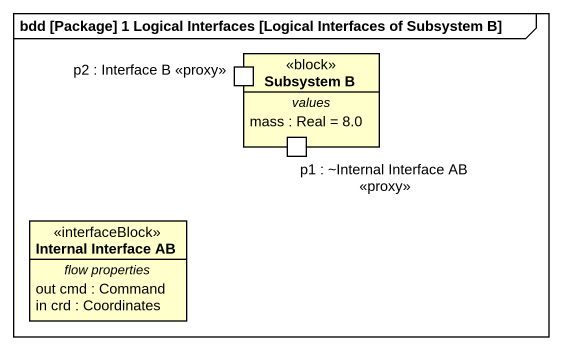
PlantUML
@startuml
mainframe bdd [Package] 1 Logical Interfaces [Logical Interfaces of Subsystem B]
hide circle
hide empty members
class "Subsystem B" as Subsystem_B <<block>> {
  -- values --
  mass : Real = 8.0
  -- ports --
  p2 : Interface B <<proxy>>
  p1 : ~Internal Interface AB <<proxy>>
}
class "Internal Interface AB" as Internal_Interface_AB <<interfaceBlock>> {
  -- flow properties --
  out cmd : Command
  in crd : Coordinates
}
@enduml
